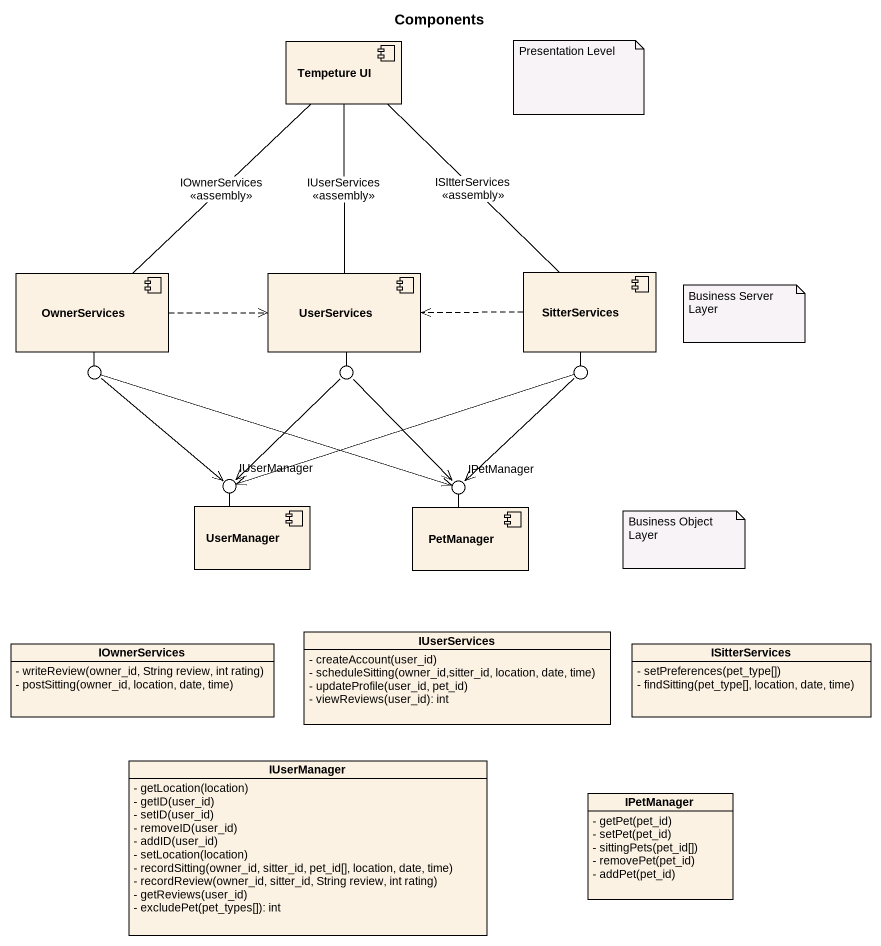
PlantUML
@startuml
title Components
allowmixing
hide circle
hide empty members
skinparam classAttributeIconSize 0
component "Tempeture UI" as Tempeture_UI
component OwnerServices
component UserServices
component SitterServices
() " " as lollipop1
() " " as lollipop2
() " " as lollipop3
() IUserManager
() IPetManager
component UserManager
component PetManager
class IOwnerServices {
  {field} - writeReview(owner_id, String review, int rating)
  {field} - postSitting(owner_id, location, date, time)
}
class IUserServices {
  {field} - createAccount(user_id)
  {field} - scheduleSitting(owner_id,sitter_id, location, date, time)
  {field} - updateProfile(user_id, pet_id)
  {field} - viewReviews(user_id): int
}
class ISitterServices {
  {field} - setPreferences(pet_type[])
  {field} - findSitting(pet_type[], location, date, time)
}
class "IUserManager" as IUserManager_2 {
  {field} - getLocation(location)
  {field} - getID(user_id)
  {field} - setID(user_id)
  {field} - removeID(user_id)
  {field} - addID(user_id)
  {field} - setLocation(location)
  {field} - recordSitting(owner_id, sitter_id, pet_id[], location, date, time)
  {field} - recordReview(owner_id, sitter_id, String review, int rating)
  {field} - getReviews(user_id)
  {field} - excludePet(pet_types[]): int
}
class "IPetManager" as IPetManager_2 {
  {field} - getPet(pet_id)
  {field} - setPet(pet_id)
  {field} - sittingPets(pet_id[])
  {field} - removePet(pet_id)
  {field} - addPet(pet_id)
}
OwnerServices -- lollipop1
UserServices -- lollipop2
SitterServices -- lollipop3
UserManager -up- IUserManager
PetManager -up- IPetManager
Tempeture_UI -- OwnerServices : IOwnerServices\n<<assembly>>
Tempeture_UI -- UserServices : IUserServices\n<<assembly>>
Tempeture_UI -- SitterServices : ISItterServices\n<<assembly>>
OwnerServices .right.> UserServices
SitterServices .left.> UserServices
lollipop1 --> IUserManager
lollipop1 -right-> IPetManager
lollipop2 --> IUserManager
lollipop2 --> IPetManager
lollipop3 -left-> IUserManager
lollipop3 --> IPetManager
note as N1
  Presentation Level
end note
note as N2
  Business Server Layer
end note
note as N3
  Business Object Layer
end note
@enduml
